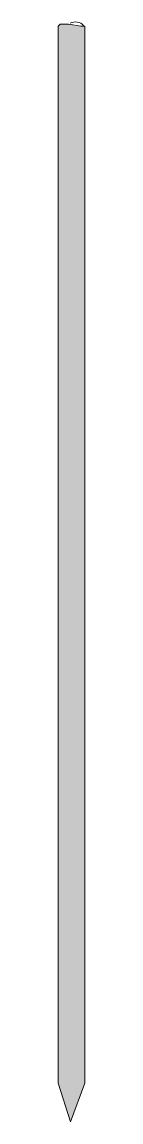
# Model space of a CAD drawing. Header units: millimetres. Extents: x 3949 to 6216, y -1987 to -943.
# Drawn here: x 4926.16 to 4926.79, y -1659.96 to -1633.64 of the extents above; entities that cross this region are included whole.
import ezdxf

# ---------------------------------------------------------------- set-up
doc = ezdxf.new("R2010")
doc.units = ezdxf.units.MM
doc.layers.add('PADRÃO DE ENTRADA', color=7, linetype='Continuous', lineweight=0)

msp = doc.modelspace()

# ---------------------------------------------------------------- linework, layer by layer
at = {"layer": 'PADRÃO DE ENTRADA', "lineweight": 5}
msp.add_lwpolyline([(4926.305, -1633.693), (4926.402, -1633.693), (4926.695, -1633.742), (4926.744, -1633.742), (4926.793, -1633.742), (4926.793, -1659.031), (4926.451, -1659.958), (4926.158, -1659.031), (4926.158, -1633.742), (4926.207, -1633.693), (4926.256, -1633.693)], close=True, dxfattribs=at)
for points in [[(4926.305, -1633.693), (4926.305, -1633.693)], [(4926.744, -1633.742), (4926.744, -1633.742)]]:
    msp.add_lwpolyline(points, dxfattribs=at)
msp.add_arc((4926.573, -1633.913), 0.269, 44.1088, 118.0288, dxfattribs=at)
at = {"layer": 'PADRÃO DE ENTRADA', "transparency": 33554559}
for points in [[(4926.207, -1633.693), (4926.5, -1633.693), (4926.158, -1633.742)], [(4926.5, -1633.693), (4926.158, -1633.742), (4926.549, -1633.742)], [(4926.549, -1633.742), (4926.158, -1633.742), (4926.695, -1633.742)], [(4926.158, -1633.742), (4926.695, -1633.742), (4926.744, -1633.742)], [(4926.695, -1633.742), (4926.158, -1633.742), (4926.158, -1633.742)], [(4926.793, -1633.742), (4926.793, -1659.031), (4926.158, -1659.031)], [(4926.793, -1633.742), (4926.158, -1633.742), (4926.158, -1659.031)], [(4926.256, -1633.693), (4926.402, -1633.693), (4926.207, -1633.693)], [(4926.402, -1633.693), (4926.207, -1633.693), (4926.5, -1633.693)], [(4926.305, -1633.693), (4926.353, -1633.693), (4926.256, -1633.693)], [(4926.353, -1633.693), (4926.256, -1633.693), (4926.402, -1633.693)], [(4926.402, -1633.693), (4926.256, -1633.693), (4926.256, -1633.693)], [(4926.305, -1633.693), (4926.353, -1633.693), (4926.353, -1633.693)], [(4926.793, -1633.742), (4926.744, -1633.742), (4926.744, -1633.742)], [(4926.793, -1633.742), (4926.744, -1633.742), (4926.744, -1633.742)], [(4926.744, -1633.742), (4926.744, -1633.742), (4926.793, -1633.742)], [(4926.793, -1659.031), (4926.158, -1659.031), (4926.451, -1659.958)]]:
    msp.add_solid(points, dxfattribs=at)

doc.saveas('drawing.dxf')
